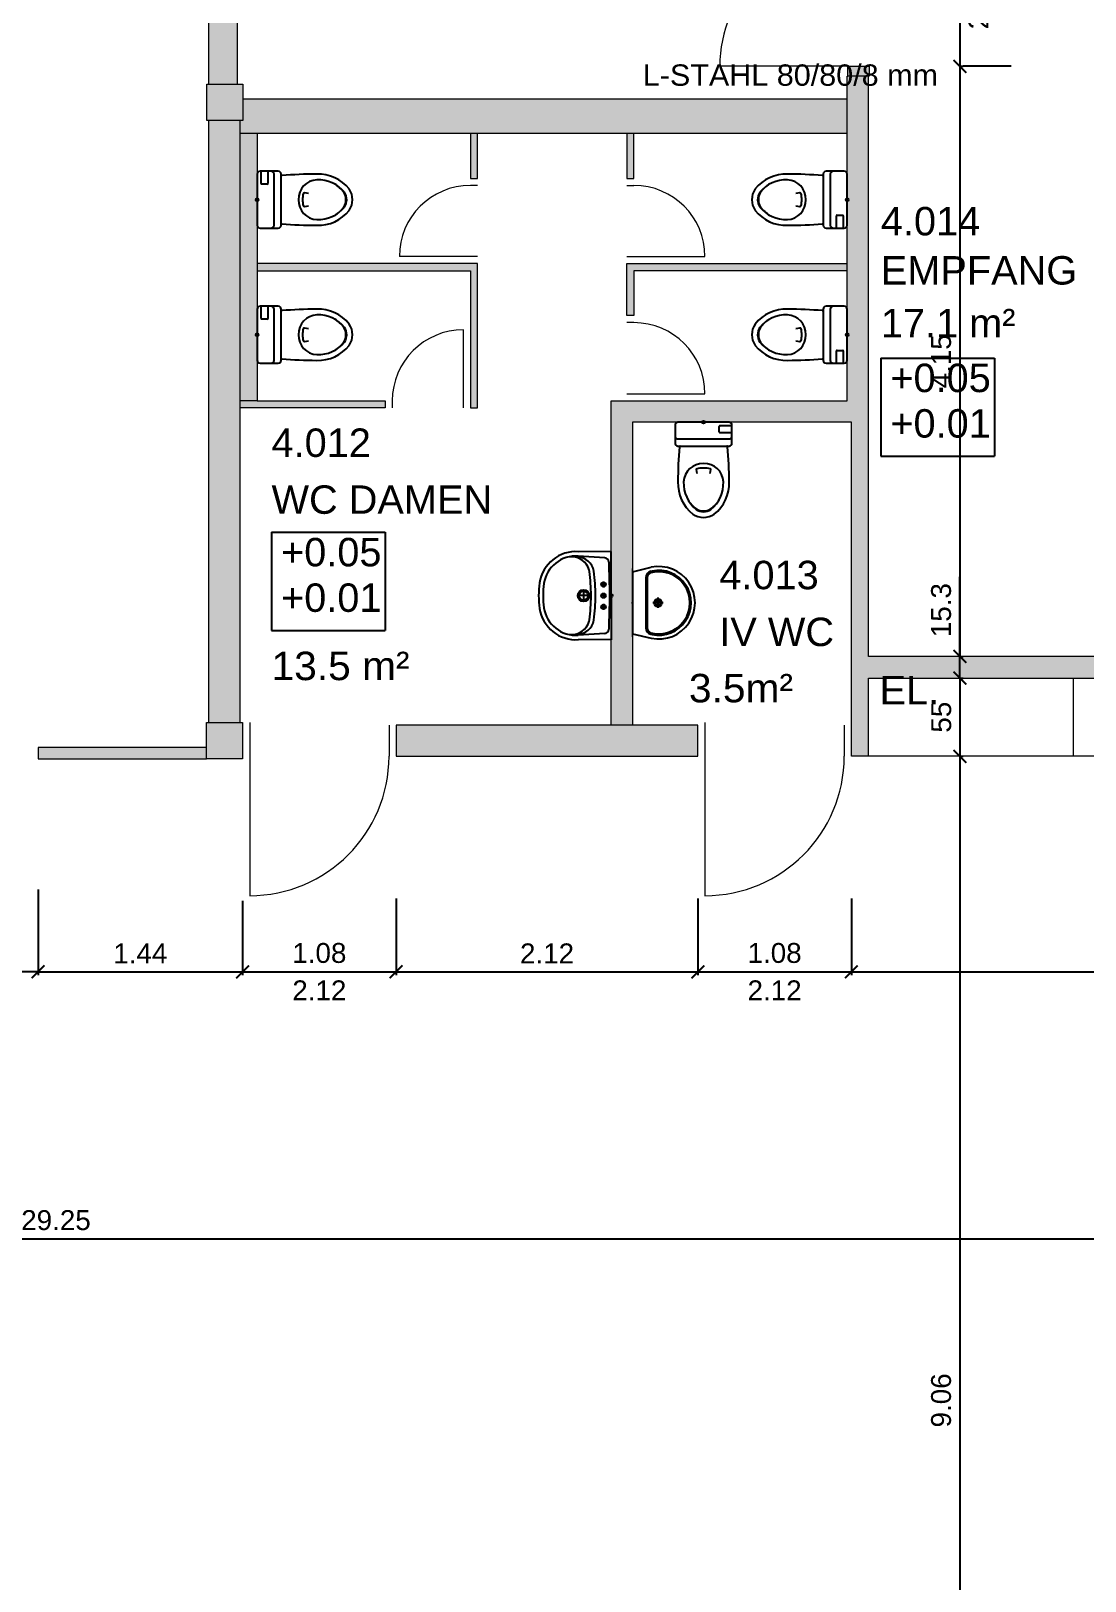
# Model space of a CAD drawing. Header units: metres. Extents: x 5.3 to 99.3, y 16.8 to 86.8.
# Drawn here: x 57.32 to 64.74, y 55.67 to 66.57 of the extents above; entities that cross this region are included whole.
import ezdxf

# ---------------------------------------------------------------- set-up
doc = ezdxf.new("R2010")
doc.units = ezdxf.units.M
for name, color, linetype in [('BEMASSUNG', 7, 'Continuous'), ('GRUNDRISS', 1, 'Continuous'), ('SCHRAFFUR', 7, 'Continuous'), ('TEXT', 7, 'Continuous')]:
    doc.layers.add(name, color=color, linetype=linetype)
doc.layers.get('0').off()
doc.styles.add('0.20', font='arial.ttf', dxfattribs={"height": 0.2})
doc.styles.add('ERSTELLTER_STIL_1', font='swissc.ttf', dxfattribs={"width": 1.25})
doc.styles.get("Standard").update_dxf_attribs({"font": 'arial.ttf'})
doc.dimstyles.new('cm', dxfattribs={"dimscale": 0.1, "dimtxt": 1.4, "dimasz": 0.9, "dimexe": 0.2275, "dimexo": 10, "dimgap": 0.6, "dimtad": 1, "dimlfac": 100, "dimzin": 12, "dimdsep": 46, "dimlunit": 6, "dimtxsty": 'Standard', "dimblk": 'ARCHTICK', "dimcen": 0.09, "dimadec": 0, "dimazin": 0, "dimtfac": 1, "dimtofl": 0, "dimtmove": 0, "dimatfit": 2, "dimfxl": 15, "dimfxlon": 1, "dimtolj": 1, "dimtzin": 0, "dimarcsym": 0})
doc.dimstyles.new('m', dxfattribs={"dimscale": 0.1, "dimtxt": 1.4, "dimasz": 0.9, "dimexe": 0.2275, "dimexo": 10, "dimgap": 0.6, "dimtad": 1, "dimzin": 4, "dimdsep": 46, "dimlunit": 6, "dimtxsty": 'Standard', "dimblk": 'ARCHTICK', "dimcen": 0.09, "dimadec": 0, "dimazin": 0, "dimtfac": 1, "dimtofl": 0, "dimtmove": 0, "dimatfit": 2, "dimfxl": 10, "dimfxlon": 1, "dimtolj": 1, "dimtzin": 0, "dimarcsym": 0})
doc.dimstyles.new('Türen', dxfattribs={"dimscale": 0.1, "dimtxt": 1.4, "dimasz": 0.9, "dimexe": 0.2275, "dimexo": 10, "dimgap": 0.6, "dimtad": 1, "dimlfac": 100, "dimzin": 12, "dimdsep": 46, "dimlunit": 6, "dimtxsty": 'Standard', "dimblk": 'ARCHTICK', "dimcen": 0.09, "dimadec": 0, "dimazin": 0, "dimtfac": 1, "dimtofl": 0, "dimtmove": 0, "dimatfit": 2, "dimfxl": 1, "dimtolj": 1, "dimtzin": 0, "dimarcsym": 0})
doc.dimstyles.new('Türen_m', dxfattribs={"dimscale": 0.1, "dimtxt": 1.4, "dimasz": 0.9, "dimexe": 0.2275, "dimexo": 10, "dimgap": 0.6, "dimtad": 1, "dimzin": 12, "dimdsep": 46, "dimlunit": 6, "dimtxsty": 'Standard', "dimblk": 'ARCHTICK', "dimcen": 0.09, "dimazin": 1, "dimtfac": 1, "dimtofl": 0, "dimtmove": 0, "dimatfit": 2, "dimfxl": 1, "dimtolj": 1, "dimtzin": 0, "dimarcsym": 0})

# ---------------------------------------------------------------- blocks, each defined once
blk = doc.blocks.new('_ArchTick')
at = {"color": 0, "linetype": 'ByBlock', "const_width": 0.15}
blk.add_lwpolyline([(-0.5, -0.5), (0.5, 0.5)], dxfattribs=at)
blk = doc.blocks.new('*D3')
at = {"layer": 'BEMASSUNG', "color": 0, "lineweight": -2, "transparency": 16777216}
for p, q in [((14.896, 74.303), (14.896, 75.326)), ((14.896, 75.303), (83.456, 75.303)), ((83.456, 74.303), (83.456, 75.326))]:
    blk.add_line(p, q, dxfattribs=at)
at = {"layer": 'Defpoints', "color": 0, "lineweight": 18, "transparency": 16777216}
for p in [(83.456, 75.303), (14.896, 61.71), (83.456, 61.71)]:
    blk.add_point(p, dxfattribs=at)
at = {"layer": 'BEMASSUNG', "color": 0, "lineweight": -2, "transparency": 16777216, "xscale": 0.09000000000000001, "yscale": 0.09000000000000001, "zscale": 0.09000000000000001, "rotation": 180}
blk.add_blockref('_ArchTick', (14.896, 75.303), dxfattribs=at)
at = {"layer": 'BEMASSUNG', "color": 0, "lineweight": -2, "transparency": 16777216, "xscale": 0.09000000000000001, "yscale": 0.09000000000000001, "zscale": 0.09000000000000001}
blk.add_blockref('_ArchTick', (83.456, 75.303), dxfattribs=at)
at = {"layer": 'BEMASSUNG', "color": 0, "lineweight": 18, "transparency": 16777216, "insert": (49.176, 75.434), "char_height": 0.14, "attachment_point": 5}
blk.add_mtext('\\A1;68.56', dxfattribs=at)
blk = doc.blocks.new('*D53')
at = {"layer": 'BEMASSUNG', "color": 0, "lineweight": -2, "transparency": 16777216}
for p, q in [((87.996, 70.563), (89.019, 70.563)), ((88.996, 70.563), (88.996, 31.873)), ((87.996, 31.873), (89.019, 31.873))]:
    blk.add_line(p, q, dxfattribs=at)
at = {"layer": 'Defpoints', "color": 0, "lineweight": 18, "transparency": 16777216}
for p in [(83.583, 70.563), (42.863, 31.873), (88.996, 31.873)]:
    blk.add_point(p, dxfattribs=at)
at = {"layer": 'BEMASSUNG', "color": 0, "lineweight": -2, "transparency": 16777216, "xscale": 0.09000000000000001, "yscale": 0.09000000000000001, "zscale": 0.09000000000000001}
for p, rotation in [((88.996, 70.563), 90), ((88.996, 31.873), 270)]:
    blk.add_blockref('_ArchTick', p, dxfattribs=dict(at, rotation=rotation))
at = {"layer": 'BEMASSUNG', "color": 0, "lineweight": 18, "transparency": 16777216, "insert": (88.865, 51.218), "char_height": 0.14, "attachment_point": 5, "rotation": 90}
blk.add_mtext('\\A1;38.69', dxfattribs=at)
blk = doc.blocks.new('*D72')
at = {"layer": 'BEMASSUNG', "color": 0, "lineweight": -2, "transparency": 16777216}
for p, q in [((14.896, 28.133), (14.896, 27.11)), ((83.456, 28.133), (83.456, 27.11)), ((14.896, 27.133), (83.456, 27.133))]:
    blk.add_line(p, q, dxfattribs=at)
at = {"layer": 'Defpoints', "color": 0, "lineweight": 18, "transparency": 16777216}
for p in [(83.456, 61.456), (14.896, 36.386), (83.456, 27.133)]:
    blk.add_point(p, dxfattribs=at)
at = {"layer": 'BEMASSUNG', "color": 0, "lineweight": -2, "transparency": 16777216, "xscale": 0.09000000000000001, "yscale": 0.09000000000000001, "zscale": 0.09000000000000001, "rotation": 180}
blk.add_blockref('_ArchTick', (14.896, 27.133), dxfattribs=at)
at = {"layer": 'BEMASSUNG', "color": 0, "lineweight": -2, "transparency": 16777216, "xscale": 0.09000000000000001, "yscale": 0.09000000000000001, "zscale": 0.09000000000000001}
blk.add_blockref('_ArchTick', (83.456, 27.133), dxfattribs=at)
at = {"layer": 'BEMASSUNG', "color": 0, "lineweight": 18, "transparency": 16777216, "insert": (49.176, 27.264), "char_height": 0.14, "attachment_point": 5}
blk.add_mtext('\\A1;68.56', dxfattribs=at)
blk = doc.blocks.new('*D110')
at = {"layer": 'BEMASSUNG', "color": 0, "lineweight": -2, "transparency": 16777216}
for p, q in [((58.686, 69.393), (58.686, 68.616)), ((51.81, 67.639), (51.81, 68.662)), ((51.81, 68.639), (58.686, 68.639))]:
    blk.add_line(p, q, dxfattribs=at)
at = {"layer": 'Defpoints', "color": 0, "lineweight": 18, "transparency": 16777216}
for p in [(58.686, 70.393), (58.686, 68.639), (51.81, 66.037)]:
    blk.add_point(p, dxfattribs=at)
at = {"layer": 'BEMASSUNG', "color": 0, "lineweight": -2, "transparency": 16777216, "xscale": 0.09000000000000001, "yscale": 0.09000000000000001, "zscale": 0.09000000000000001, "rotation": 180}
blk.add_blockref('_ArchTick', (51.81, 68.639), dxfattribs=at)
at = {"layer": 'BEMASSUNG', "color": 0, "lineweight": -2, "transparency": 16777216, "xscale": 0.09000000000000001, "yscale": 0.09000000000000001, "zscale": 0.09000000000000001}
blk.add_blockref('_ArchTick', (58.686, 68.639), dxfattribs=at)
at = {"layer": 'BEMASSUNG', "color": 0, "lineweight": 18, "transparency": 16777216, "insert": (55.248, 68.771), "char_height": 0.14, "attachment_point": 5}
blk.add_mtext('\\A1;6.88', dxfattribs=at)
blk = doc.blocks.new('*D126')
at = {"layer": 'BEMASSUNG', "color": 0, "lineweight": -2, "transparency": 16777216}
for p, q in [((57.374, 60.456), (57.374, 59.934)), ((58.813, 60.456), (58.813, 59.934)), ((57.374, 59.957), (58.813, 59.957))]:
    blk.add_line(p, q, dxfattribs=at)
at = {"layer": 'Defpoints', "color": 0, "lineweight": 18, "transparency": 16777216}
for p in [(57.374, 61.456), (58.813, 61.456), (58.813, 59.957)]:
    blk.add_point(p, dxfattribs=at)
at = {"layer": 'BEMASSUNG', "color": 0, "lineweight": -2, "transparency": 16777216, "xscale": 0.09000000000000001, "yscale": 0.09000000000000001, "zscale": 0.09000000000000001, "rotation": 180}
blk.add_blockref('_ArchTick', (57.374, 59.957), dxfattribs=at)
at = {"layer": 'BEMASSUNG', "color": 0, "lineweight": -2, "transparency": 16777216, "xscale": 0.09000000000000001, "yscale": 0.09000000000000001, "zscale": 0.09000000000000001}
blk.add_blockref('_ArchTick', (58.813, 59.957), dxfattribs=at)
at = {"layer": 'BEMASSUNG', "color": 0, "lineweight": 18, "transparency": 16777216, "insert": (58.093, 60.087), "char_height": 0.14, "attachment_point": 5}
blk.add_mtext('\\A1;1.44', dxfattribs=at)
blk = doc.blocks.new('*D127')
at = {"layer": 'BEMASSUNG', "color": 0, "lineweight": -2, "transparency": 16777216}
for p, q in [((58.813, 60.456), (58.813, 59.934)), ((59.893, 60.473), (59.893, 59.934)), ((58.813, 59.957), (59.893, 59.957))]:
    blk.add_line(p, q, dxfattribs=at)
at = {"layer": 'Defpoints', "color": 0, "lineweight": 18, "transparency": 16777216}
for p in [(58.813, 61.456), (59.893, 61.473), (59.893, 59.957)]:
    blk.add_point(p, dxfattribs=at)
at = {"layer": 'BEMASSUNG', "color": 0, "lineweight": -2, "transparency": 16777216, "xscale": 0.09000000000000001, "yscale": 0.09000000000000001, "zscale": 0.09000000000000001, "rotation": 180}
blk.add_blockref('_ArchTick', (58.813, 59.957), dxfattribs=at)
at = {"layer": 'BEMASSUNG', "color": 0, "lineweight": -2, "transparency": 16777216, "xscale": 0.09000000000000001, "yscale": 0.09000000000000001, "zscale": 0.09000000000000001}
blk.add_blockref('_ArchTick', (59.893, 59.957), dxfattribs=at)
at = {"layer": 'BEMASSUNG', "color": 0, "lineweight": 18, "transparency": 16777216, "char_height": 0.14, "attachment_point": 5}
for s, insert in [('\\A1;1.08', (59.353, 60.089)), ('\\A1;2.12', (59.353, 59.827))]:
    blk.add_mtext(s, dxfattribs=dict(at, insert=insert))
blk = doc.blocks.new('*D128')
at = {"layer": 'BEMASSUNG', "color": 0, "lineweight": -2, "transparency": 16777216}
for p, q in [((59.893, 60.473), (59.893, 59.934)), ((62.016, 60.473), (62.016, 59.934)), ((59.893, 59.957), (62.016, 59.957))]:
    blk.add_line(p, q, dxfattribs=at)
at = {"layer": 'Defpoints', "color": 0, "lineweight": 18, "transparency": 16777216}
for p in [(59.893, 61.473), (62.016, 61.473), (62.016, 59.957)]:
    blk.add_point(p, dxfattribs=at)
at = {"layer": 'BEMASSUNG', "color": 0, "lineweight": -2, "transparency": 16777216, "xscale": 0.09000000000000001, "yscale": 0.09000000000000001, "zscale": 0.09000000000000001, "rotation": 180}
blk.add_blockref('_ArchTick', (59.893, 59.957), dxfattribs=at)
at = {"layer": 'BEMASSUNG', "color": 0, "lineweight": -2, "transparency": 16777216, "xscale": 0.09000000000000001, "yscale": 0.09000000000000001, "zscale": 0.09000000000000001}
blk.add_blockref('_ArchTick', (62.016, 59.957), dxfattribs=at)
at = {"layer": 'BEMASSUNG', "color": 0, "lineweight": 18, "transparency": 16777216, "insert": (60.955, 60.087), "char_height": 0.14, "attachment_point": 5}
blk.add_mtext('\\A1;2.12', dxfattribs=at)
blk = doc.blocks.new('*D129')
at = {"layer": 'BEMASSUNG', "color": 0, "lineweight": -2, "transparency": 16777216}
for p, q in [((62.016, 60.473), (62.016, 59.934)), ((63.096, 60.473), (63.096, 59.934)), ((62.016, 59.957), (63.096, 59.957))]:
    blk.add_line(p, q, dxfattribs=at)
at = {"layer": 'Defpoints', "color": 0, "lineweight": 18, "transparency": 16777216}
for p in [(62.016, 61.473), (63.096, 61.473), (63.096, 59.957)]:
    blk.add_point(p, dxfattribs=at)
at = {"layer": 'BEMASSUNG', "color": 0, "lineweight": -2, "transparency": 16777216, "xscale": 0.09000000000000001, "yscale": 0.09000000000000001, "zscale": 0.09000000000000001, "rotation": 180}
blk.add_blockref('_ArchTick', (62.016, 59.957), dxfattribs=at)
at = {"layer": 'BEMASSUNG', "color": 0, "lineweight": -2, "transparency": 16777216, "xscale": 0.09000000000000001, "yscale": 0.09000000000000001, "zscale": 0.09000000000000001}
blk.add_blockref('_ArchTick', (63.096, 59.957), dxfattribs=at)
at = {"layer": 'BEMASSUNG', "color": 0, "lineweight": 18, "transparency": 16777216, "char_height": 0.14, "attachment_point": 5}
for s, insert in [('\\A1;1.08', (62.556, 60.089)), ('\\A1;2.12', (62.556, 59.827))]:
    blk.add_mtext(s, dxfattribs=dict(at, insert=insert))
blk = doc.blocks.new('*D130')
at = {"layer": 'BEMASSUNG', "color": 0, "lineweight": -2, "transparency": 16777216}
for p, q in [((70.076, 60.957), (70.076, 59.934)), ((63.096, 60.473), (63.096, 59.934)), ((63.096, 59.957), (70.076, 59.957))]:
    blk.add_line(p, q, dxfattribs=at)
at = {"layer": 'Defpoints', "color": 0, "lineweight": 18, "transparency": 16777216}
for p in [(70.076, 63.806), (63.096, 61.473), (70.076, 59.957)]:
    blk.add_point(p, dxfattribs=at)
at = {"layer": 'BEMASSUNG', "color": 0, "lineweight": -2, "transparency": 16777216, "xscale": 0.09000000000000001, "yscale": 0.09000000000000001, "zscale": 0.09000000000000001, "rotation": 180}
blk.add_blockref('_ArchTick', (63.096, 59.957), dxfattribs=at)
at = {"layer": 'BEMASSUNG', "color": 0, "lineweight": -2, "transparency": 16777216, "xscale": 0.09000000000000001, "yscale": 0.09000000000000001, "zscale": 0.09000000000000001}
blk.add_blockref('_ArchTick', (70.076, 59.957), dxfattribs=at)
at = {"layer": 'BEMASSUNG', "color": 0, "lineweight": 18, "transparency": 16777216, "insert": (66.586, 60.089), "char_height": 0.14, "attachment_point": 5}
blk.add_mtext('\\A1;6.98', dxfattribs=at)
blk = doc.blocks.new('*D135')
at = {"layer": 'BEMASSUNG', "color": 0, "lineweight": -2, "transparency": 16777216}
for p, q in [((56.374, 60.536), (56.374, 59.934)), ((57.374, 60.536), (57.374, 59.934)), ((57.374, 59.957), (56.374, 59.957))]:
    blk.add_line(p, q, dxfattribs=at)
at = {"layer": 'Defpoints', "color": 0, "lineweight": 18, "transparency": 16777216}
for p in [(56.374, 61.536), (57.374, 61.536), (56.374, 59.957)]:
    blk.add_point(p, dxfattribs=at)
at = {"layer": 'BEMASSUNG', "color": 0, "lineweight": -2, "transparency": 16777216, "xscale": 0.09000000000000001, "yscale": 0.09000000000000001, "zscale": 0.09000000000000001, "rotation": 180}
blk.add_blockref('_ArchTick', (56.374, 59.957), dxfattribs=at)
at = {"layer": 'BEMASSUNG', "color": 0, "lineweight": -2, "transparency": 16777216, "xscale": 0.09000000000000001, "yscale": 0.09000000000000001, "zscale": 0.09000000000000001}
blk.add_blockref('_ArchTick', (57.374, 59.957), dxfattribs=at)
at = {"layer": 'BEMASSUNG', "color": 0, "lineweight": 18, "transparency": 16777216, "char_height": 0.14, "attachment_point": 5}
for s, insert in [('\\A1;1', (56.874, 60.087)), ('\\A1;2.12', (56.874, 59.827))]:
    blk.add_mtext(s, dxfattribs=dict(at, insert=insert))
blk = doc.blocks.new('*D148')
at = {"layer": 'BEMASSUNG', "color": 0, "lineweight": -2, "transparency": 16777216}
for p, q in [((42.874, 57.773), (42.874, 58.101)), ((42.874, 58.079), (72.126, 58.079)), ((72.126, 57.079), (72.126, 58.101))]:
    blk.add_line(p, q, dxfattribs=at)
at = {"layer": 'Defpoints', "color": 0, "lineweight": 18, "transparency": 16777216}
for p in [(72.126, 58.079), (42.874, 56.773), (72.126, 55.643)]:
    blk.add_point(p, dxfattribs=at)
at = {"layer": 'BEMASSUNG', "color": 0, "lineweight": -2, "transparency": 16777216, "xscale": 0.09000000000000001, "yscale": 0.09000000000000001, "zscale": 0.09000000000000001, "rotation": 180}
blk.add_blockref('_ArchTick', (42.874, 58.079), dxfattribs=at)
at = {"layer": 'BEMASSUNG', "color": 0, "lineweight": -2, "transparency": 16777216, "xscale": 0.09000000000000001, "yscale": 0.09000000000000001, "zscale": 0.09000000000000001}
blk.add_blockref('_ArchTick', (72.126, 58.079), dxfattribs=at)
at = {"layer": 'BEMASSUNG', "color": 0, "lineweight": 18, "transparency": 16777216, "insert": (57.5, 58.21), "char_height": 0.14, "attachment_point": 5}
blk.add_mtext('\\A1;29.25', dxfattribs=at)
blk = doc.blocks.new('*D236')
at = {"layer": 'BEMASSUNG', "color": 0, "lineweight": -2, "transparency": 16777216}
for p, q in [((63.86, 67.226), (63.86, 66.326)), ((64.216, 67.226), (63.883, 67.226)), ((64.221, 66.326), (63.883, 66.326))]:
    blk.add_line(p, q, dxfattribs=at)
at = {"layer": 'Defpoints', "color": 0, "lineweight": 18, "transparency": 16777216}
for p in [(63.216, 67.226), (63.221, 66.326), (63.86, 66.326)]:
    blk.add_point(p, dxfattribs=at)
at = {"layer": 'BEMASSUNG', "color": 0, "lineweight": -2, "transparency": 16777216, "xscale": 0.09000000000000001, "yscale": 0.09000000000000001, "zscale": 0.09000000000000001}
for p, rotation in [((63.86, 67.226), 90), ((63.86, 66.326), 270)]:
    blk.add_blockref('_ArchTick', p, dxfattribs=dict(at, rotation=rotation))
at = {"layer": 'BEMASSUNG', "color": 0, "lineweight": 18, "transparency": 16777216, "char_height": 0.14, "attachment_point": 5, "rotation": 90}
for s, insert in [('\\A1;2.12', (63.99, 66.776)), ('\\A1;90', (63.728, 66.776))]:
    blk.add_mtext(s, dxfattribs=dict(at, insert=insert))
blk = doc.blocks.new('*D237')
at = {"layer": 'BEMASSUNG', "color": 0, "lineweight": -2, "transparency": 16777216}
for p, q in [((63.86, 66.326), (63.883, 66.326)), ((63.86, 66.326), (63.86, 62.176)), ((63.86, 62.176), (63.883, 62.176))]:
    blk.add_line(p, q, dxfattribs=at)
at = {"layer": 'Defpoints', "color": 0, "lineweight": 18, "transparency": 16777216}
for p in [(63.221, 66.326), (63.216, 62.176), (63.86, 62.176)]:
    blk.add_point(p, dxfattribs=at)
at = {"layer": 'BEMASSUNG', "color": 0, "lineweight": -2, "transparency": 16777216, "xscale": 0.09000000000000001, "yscale": 0.09000000000000001, "zscale": 0.09000000000000001}
for p, rotation in [((63.86, 66.326), 90), ((63.86, 62.176), 270)]:
    blk.add_blockref('_ArchTick', p, dxfattribs=dict(at, rotation=rotation))
at = {"layer": 'BEMASSUNG', "color": 0, "lineweight": 18, "transparency": 16777216, "insert": (63.728, 64.251), "char_height": 0.14, "attachment_point": 5, "rotation": 90}
blk.add_mtext('\\A1;4.15', dxfattribs=at)
blk = doc.blocks.new('*D238')
at = {"layer": 'BEMASSUNG', "color": 0, "lineweight": -2, "transparency": 16777216}
for p, q in [((63.86, 62.176), (63.86, 62.736)), ((63.86, 62.176), (63.883, 62.176)), ((63.86, 62.023), (63.86, 62.176)), ((63.86, 62.023), (63.883, 62.023))]:
    blk.add_line(p, q, dxfattribs=at)
at = {"layer": 'Defpoints', "color": 0, "lineweight": 18, "transparency": 16777216}
for p in [(63.348, 62.176), (63.348, 62.023), (63.86, 62.023)]:
    blk.add_point(p, dxfattribs=at)
at = {"layer": 'BEMASSUNG', "color": 0, "lineweight": -2, "transparency": 16777216, "xscale": 0.09000000000000001, "yscale": 0.09000000000000001, "zscale": 0.09000000000000001}
for p, rotation in [((63.86, 62.176), 90), ((63.86, 62.023), 270)]:
    blk.add_blockref('_ArchTick', p, dxfattribs=dict(at, rotation=rotation))
at = {"layer": 'BEMASSUNG', "color": 0, "lineweight": 18, "transparency": 16777216, "insert": (63.728, 62.501), "char_height": 0.14, "attachment_point": 5, "rotation": 90}
blk.add_mtext('\\A1;15.3', dxfattribs=at)
blk = doc.blocks.new('*D239')
at = {"layer": 'BEMASSUNG', "color": 0, "lineweight": -2, "transparency": 16777216}
for p, q in [((63.86, 62.023), (63.883, 62.023)), ((63.86, 62.023), (63.86, 61.473)), ((63.86, 61.473), (63.883, 61.473))]:
    blk.add_line(p, q, dxfattribs=at)
at = {"layer": 'Defpoints', "color": 0, "lineweight": 18, "transparency": 16777216}
for p in [(63.216, 62.023), (63.216, 61.473), (63.86, 61.473)]:
    blk.add_point(p, dxfattribs=at)
at = {"layer": 'BEMASSUNG', "color": 0, "lineweight": -2, "transparency": 16777216, "xscale": 0.09000000000000001, "yscale": 0.09000000000000001, "zscale": 0.09000000000000001}
for p, rotation in [((63.86, 62.023), 90), ((63.86, 61.473), 270)]:
    blk.add_blockref('_ArchTick', p, dxfattribs=dict(at, rotation=rotation))
at = {"layer": 'BEMASSUNG', "color": 0, "lineweight": 18, "transparency": 16777216, "insert": (63.729, 61.748), "char_height": 0.14, "attachment_point": 5, "rotation": 90}
blk.add_mtext('\\A1;55', dxfattribs=at)
blk = doc.blocks.new('*D240')
at = {"layer": 'BEMASSUNG', "color": 0, "lineweight": -2, "transparency": 16777216}
for p, q in [((63.86, 61.473), (63.883, 61.473)), ((63.86, 61.473), (63.86, 52.413)), ((62.86, 52.413), (63.883, 52.413))]:
    blk.add_line(p, q, dxfattribs=at)
at = {"layer": 'Defpoints', "color": 0, "lineweight": 18, "transparency": 16777216}
for p in [(63.216, 61.473), (59.893, 52.413), (63.86, 52.413)]:
    blk.add_point(p, dxfattribs=at)
at = {"layer": 'BEMASSUNG', "color": 0, "lineweight": -2, "transparency": 16777216, "xscale": 0.09000000000000001, "yscale": 0.09000000000000001, "zscale": 0.09000000000000001}
for p, rotation in [((63.86, 61.473), 90), ((63.86, 52.413), 270)]:
    blk.add_blockref('_ArchTick', p, dxfattribs=dict(at, rotation=rotation))
at = {"layer": 'BEMASSUNG', "color": 0, "lineweight": 18, "transparency": 16777216, "insert": (63.728, 56.943), "char_height": 0.14, "attachment_point": 5, "rotation": 90}
blk.add_mtext('\\A1;9.06', dxfattribs=at)

msp = doc.modelspace()

# ---------------------------------------------------------------- hatches: boundary and pattern name
at = {"layer": 'SCHRAFFUR', "lineweight": 18, "transparency": 33554687}
h = msp.add_hatch(color=256, dxfattribs=at)
h.dxf.hatch_style = 1
h.paths.add_polyline_path([(58.77607, 70.46687), (58.73607, 70.46687), (58.73607, 70.39287), (58.63607, 70.39287), (58.63607, 70.46687), (58.57607, 70.46687), (58.57607, 66.19987), (58.77607, 66.19987)])
h = msp.add_hatch(color=256, dxfattribs=at)
h.dxf.hatch_style = 1
h.paths.add_polyline_path([(63.22072, 66.32587), (63.07072, 66.32587), (63.07072, 66.25587), (63.22072, 66.25587)])
h = msp.add_hatch(color=256, dxfattribs=at)
h.dxf.hatch_style = 1
h.paths.add_polyline_path([(58.8143, 66.09787), (58.8143, 66.19987), (58.5603, 66.19987), (58.5603, 65.94587), (58.8143, 65.94587)])
h = msp.add_hatch(color=256, dxfattribs=at)
h.dxf.hatch_style = 1
h.paths.add_polyline_path([(63.21607, 66.25587), (63.06607, 66.25587), (63.06607, 65.85287), (63.06607, 65.39787, -0.41421356), (63.07607, 65.38787, -0.41421356), (63.06607, 65.37787), (63.06607, 64.44787, -0.41421356), (63.07607, 64.43787, -0.41421356), (63.06607, 64.42787), (63.06607, 63.97287), (61.40607, 63.97287), (61.40607, 62.61322, -0.41421356), (61.4164, 62.60289, -0.41421356), (61.40607, 62.59256), (61.40607, 61.69287), (61.55607, 61.69287), (61.55607, 63.82287), (62.04607, 63.82287, -1), (62.06607, 63.82287), (63.09607, 63.82287), (63.09607, 61.47287), (63.21607, 61.47287), (63.21607, 62.02287), (67.79307, 62.02287), (67.79307, 62.17587), (63.21607, 62.17587)])
h.paths.add_polyline_path([(67.76607, 61.58287, -1), (67.56607, 61.58287, -1)], flags=16)
h = msp.add_hatch(color=256, dxfattribs=at)
h.dxf.hatch_style = 1
h.paths.add_polyline_path([(63.06607, 66.09787), (58.8143, 66.09787), (58.8143, 65.94587), (58.79607, 65.94587), (58.79607, 65.85287), (58.91607, 65.85287), (63.06607, 65.85287)])
h = msp.add_hatch(color=256, dxfattribs=at)
h.dxf.hatch_style = 1
h.paths.add_polyline_path([(58.79607, 65.94587), (58.57607, 65.94587), (58.57607, 61.70987), (58.79607, 61.70987)])
h = msp.add_hatch(color=256, dxfattribs=at)
h.dxf.hatch_style = 1
h.paths.add_polyline_path([(58.91607, 65.37787, -0.41421356), (58.90607, 65.38787, -0.41421356), (58.91607, 65.39787), (58.91607, 65.85287), (58.79607, 65.85287), (58.79607, 63.97287), (58.91607, 63.97287), (58.91607, 64.42787, -0.41421356), (58.90607, 64.43787, -0.41421356), (58.91607, 64.44787)])
h = msp.add_hatch(color=256, dxfattribs=at)
h.dxf.hatch_style = 1
h.paths.add_polyline_path([(60.46607, 65.85287), (60.41607, 65.85287), (60.41607, 65.53787), (60.46607, 65.53787)])
h = msp.add_hatch(color=256, dxfattribs=at)
h.dxf.hatch_style = 1
h.paths.add_polyline_path([(61.56607, 65.85287), (61.51607, 65.85287), (61.51607, 65.53787), (61.56607, 65.53787)], flags=17)
h = msp.add_hatch(color=256, dxfattribs=at)
h.dxf.hatch_style = 1
h.paths.add_polyline_path([(60.46607, 64.93787), (58.91607, 64.93787), (58.91607, 64.88787), (60.41607, 64.88787), (60.41607, 63.92287), (60.46607, 63.92287)])
h = msp.add_hatch(color=256, dxfattribs=at)
h.dxf.hatch_style = 1
h.paths.add_polyline_path([(63.06607, 64.93787), (61.51607, 64.93787), (61.51607, 64.57287), (61.56607, 64.57287), (61.56607, 64.88787), (63.06607, 64.88787)], flags=17)
h = msp.add_hatch(color=256, dxfattribs=at)
h.dxf.hatch_style = 1
h.paths.add_polyline_path([(59.81607, 63.97287), (58.91607, 63.97287), (58.79607, 63.97287), (58.79607, 63.92287), (59.81607, 63.92287)])
h = msp.add_hatch(color=256, dxfattribs=at)
h.dxf.hatch_style = 1
h.paths.add_polyline_path([(58.81307, 61.70987), (58.55907, 61.70987), (58.55907, 61.45587), (58.81307, 61.45587)])
h = msp.add_hatch(color=256, dxfattribs=at)
h.dxf.hatch_style = 1
h.paths.add_polyline_path([(62.01607, 61.69287), (59.89307, 61.69287), (59.89307, 61.47287), (62.01607, 61.47287)])
h = msp.add_hatch(color=256, dxfattribs=at)
h.dxf.hatch_style = 1
h.paths.add_polyline_path([(58.55907, 61.53587), (57.37391, 61.53587), (57.37391, 61.45587), (58.55907, 61.45587)])

# ---------------------------------------------------------------- linework, layer by layer
at = {"layer": 'GRUNDRISS', "lineweight": 18, "transparency": 33554687}
for p, q in [((58.57607, 66.19987), (58.57607, 70.46687)), ((58.77607, 66.19987), (58.77607, 70.46687)), ((63.07072, 66.32587), (62.17072, 66.32587)), ((63.07072, 66.32587), (63.22072, 66.32587)), ((63.07072, 66.25587), (63.07072, 66.32587)), ((63.22072, 66.32587), (63.22072, 66.25587)), ((58.5603, 65.94587), (58.5603, 66.19987)), ((58.5603, 66.19987), (58.8143, 66.19987)), ((58.8143, 66.19987), (58.8143, 65.94587)), ((63.06607, 65.85287), (63.06607, 66.25587)), ((63.06607, 66.25587), (63.07072, 66.25587)), ((63.22072, 66.25587), (63.07072, 66.25587)), ((63.21607, 62.17587), (63.21607, 66.25587)), ((58.8143, 66.09787), (63.06607, 66.09787)), ((58.8143, 65.94587), (58.5603, 65.94587)), ((58.57607, 61.70987), (58.57607, 65.94587)), ((58.79607, 61.70987), (58.79607, 65.94587)), ((58.91607, 65.85287), (58.79607, 65.85287)), ((63.06607, 65.85287), (58.91607, 65.85287)), ((58.91607, 65.85287), (58.91607, 63.97287)), ((60.41607, 65.85287), (60.41607, 65.53787)), ((60.46607, 65.53787), (60.46607, 65.85287)), ((61.51607, 65.85287), (61.51607, 65.53787)), ((61.56607, 65.53787), (61.56607, 65.85287)), ((63.06607, 63.97287), (63.06607, 65.85287)), ((60.41607, 65.53787), (60.46607, 65.53787)), ((61.51607, 65.53787), (61.56607, 65.53787)), ((63.06607, 65.18787), (63.06607, 65.58787)), ((60.46607, 65.48787), (60.41607, 65.48787)), ((61.51607, 65.48787), (61.56607, 65.48787)), ((60.46607, 64.98787), (59.91607, 64.98787)), ((61.51607, 64.98787), (62.06607, 64.98787)), ((60.46607, 64.93787), (58.91607, 64.93787)), ((58.91607, 64.88787), (60.41607, 64.88787)), ((60.41607, 64.88787), (60.41607, 63.92287)), ((60.46607, 63.92287), (60.46607, 64.93787)), ((61.51607, 64.57287), (61.51607, 64.93787)), ((61.51607, 64.93787), (63.06607, 64.93787)), ((63.06607, 64.88787), (61.56607, 64.88787)), ((61.56607, 64.88787), (61.56607, 64.57287)), ((58.91607, 64.63787), (58.91607, 64.23787)), ((61.56607, 64.57287), (61.51607, 64.57287)), ((63.06607, 64.23787), (63.06607, 64.63787)), ((60.36607, 63.92287), (60.36607, 64.47287)), ((61.56607, 64.52287), (61.51607, 64.52287)), ((61.51607, 64.02287), (62.06607, 64.02287)), ((58.91607, 63.97287), (58.79607, 63.97287)), ((59.81607, 63.92287), (58.79607, 63.92287)), ((58.91607, 63.97287), (59.81607, 63.97287)), ((59.81607, 63.97287), (59.81607, 63.92287)), ((59.86607, 63.97287), (59.86607, 63.92287)), ((60.41607, 63.92287), (60.46607, 63.92287)), ((61.40607, 61.69287), (61.40607, 63.97287)), ((61.40607, 63.97287), (63.06607, 63.97287)), ((63.09607, 63.82287), (61.55607, 63.82287)), ((61.55607, 63.82287), (61.55607, 61.69287)), ((61.85607, 63.82287), (62.25607, 63.82287)), ((63.09607, 61.47287), (63.09607, 63.82287)), ((61.40607, 62.9129), (61.40607, 62.29287)), ((61.55607, 62.31284), (61.55607, 62.79287)), ((61.55607, 62.31284), (61.55607, 62.79287)), ((67.79307, 62.17587), (63.21607, 62.17587)), ((63.21607, 61.47287), (63.21607, 62.02287)), ((63.21607, 62.02287), (67.79307, 62.02287)), ((64.65907, 61.47287), (64.65907, 62.02287)), ((58.55907, 61.70987), (58.81307, 61.70987)), ((58.55907, 61.45587), (58.55907, 61.70987)), ((58.81307, 61.70987), (58.81307, 61.45587)), ((58.86307, 61.70987), (58.86307, 60.49287)), ((62.06607, 61.70987), (62.06607, 60.49287)), ((59.84307, 61.69287), (59.84307, 61.47287)), ((62.01607, 61.69287), (59.89307, 61.69287)), ((59.89307, 61.69287), (59.89307, 61.47287)), ((62.01607, 61.47287), (62.01607, 61.69287)), ((63.04607, 61.69287), (63.04607, 61.47287)), ((58.55907, 61.53587), (57.37391, 61.53587)), ((57.37391, 61.53587), (57.37391, 61.45587)), ((57.37391, 61.45587), (58.55907, 61.45587)), ((58.81307, 61.45587), (58.55907, 61.45587)), ((59.89307, 61.47287), (62.01607, 61.47287)), ((66.44907, 61.47287), (63.09607, 61.47287))]:
    msp.add_line(p, q, dxfattribs=at)
at = {"layer": 'GRUNDRISS'}
for p, q in [((58.91607, 65.56787), (58.91607, 65.20787)), ((59.06407, 65.58787), (58.93607, 65.58787)), ((58.94107, 65.58787), (58.94107, 65.50287)), ((58.99107, 65.58787), (58.99107, 65.50287)), ((59.03407, 65.20787), (59.03407, 65.56787)), ((59.08407, 65.20787), (59.08407, 65.56787)), ((59.08407, 65.22335), (59.08407, 65.5524)), ((62.89807, 65.56787), (62.89807, 65.20787)), ((62.89807, 65.5524), (62.89807, 65.22335)), ((63.04607, 65.58787), (62.91807, 65.58787)), ((62.94807, 65.56787), (62.94807, 65.20787)), ((63.06607, 65.20787), (63.06607, 65.56787)), ((58.98607, 65.49787), (58.94607, 65.49787)), ((62.99107, 65.18787), (62.99107, 65.27287)), ((62.99607, 65.27787), (63.03607, 65.27787)), ((63.04107, 65.18787), (63.04107, 65.27287)), ((58.93607, 65.18787), (59.06407, 65.18787)), ((62.91807, 65.18787), (63.04607, 65.18787)), ((58.91607, 64.61787), (58.91607, 64.25787)), ((59.06407, 64.63787), (58.93607, 64.63787)), ((58.94107, 64.63787), (58.94107, 64.55287)), ((58.98607, 64.54787), (58.94607, 64.54787)), ((58.99107, 64.63787), (58.99107, 64.55287)), ((59.03407, 64.25787), (59.03407, 64.61787)), ((59.08407, 64.25787), (59.08407, 64.61787)), ((59.08407, 64.27335), (59.08407, 64.6024)), ((62.89807, 64.61787), (62.89807, 64.25787)), ((62.89807, 64.6024), (62.89807, 64.27335)), ((63.04607, 64.63787), (62.91807, 64.63787)), ((62.94807, 64.61787), (62.94807, 64.25787)), ((63.06607, 64.25787), (63.06607, 64.61787)), ((62.99107, 64.23787), (62.99107, 64.32287)), ((62.99607, 64.32787), (63.03607, 64.32787)), ((63.04107, 64.23787), (63.04107, 64.32287)), ((58.93607, 64.23787), (59.06407, 64.23787)), ((62.91807, 64.23787), (63.04607, 64.23787)), ((61.85607, 63.80287), (61.85607, 63.67487)), ((62.23607, 63.82287), (61.87607, 63.82287)), ((62.16607, 63.75287), (62.16607, 63.79287)), ((62.25607, 63.79787), (62.17107, 63.79787)), ((62.25607, 63.67487), (62.25607, 63.80287)), ((61.87607, 63.70487), (62.23607, 63.70487)), ((62.25607, 63.74787), (62.17107, 63.74787)), ((61.87607, 63.65487), (62.23607, 63.65487)), ((61.89155, 63.65487), (62.22059, 63.65487)), ((61.40607, 62.91289), (61.17648, 62.91217)), ((61.40607, 62.60289), (61.40607, 62.91289)), ((61.36082, 62.86938), (61.17429, 62.88125)), ((61.55607, 62.77143), (61.6888, 62.80244)), ((61.35201, 62.70261), (61.35201, 62.66127)), ((61.55607, 62.77143), (61.55607, 62.33429)), ((61.65, 62.72942), (61.65, 62.3763)), ((61.65911, 62.72922), (61.65911, 62.3765)), ((61.6862, 62.77398), (61.6944, 62.7757)), ((61.25515, 62.60289), (61.16904, 62.60289)), ((61.2121, 62.64595), (61.2121, 62.55983)), ((61.33134, 62.68194), (61.37268, 62.68194)), ((61.35201, 62.62011), (61.35201, 62.58567)), ((61.40607, 62.60289), (61.40607, 62.29289)), ((61.73611, 62.51643), (61.73611, 62.58929)), ((61.33134, 62.52384), (61.37268, 62.52384)), ((61.35201, 62.54451), (61.35201, 62.50317)), ((61.77254, 62.55286), (61.69968, 62.55286)), ((61.36082, 62.3364), (61.17429, 62.32453)), ((61.40607, 62.29289), (61.17648, 62.29361)), ((61.55607, 62.33429), (61.6888, 62.30327)), ((61.6862, 62.33173), (61.6944, 62.33001))]:
    msp.add_line(p, q, dxfattribs=at)
at = {"layer": 'GRUNDRISS', "extrusion": (0, 0, -1)}
msp.add_line((61.36923, 62.60289), (61.33479, 62.60289), dxfattribs=at)
at = {"layer": 'GRUNDRISS'}
for points in [[(59.27634, 65.34287), (59.24842, 65.33854, -0.378111), (59.24285, 65.34211, -0.140292), (59.24285, 65.43364, -0.378111), (59.24842, 65.43721), (59.27634, 65.43287)], [(62.7058, 65.43287), (62.73372, 65.43721, -0.378111), (62.73929, 65.43364, -0.140292), (62.73929, 65.34211, -0.378111), (62.73372, 65.33854), (62.7058, 65.34287)], [(59.27634, 64.39287), (59.24842, 64.38854, -0.378111), (59.24285, 64.39211, -0.140292), (59.24285, 64.48364, -0.378111), (59.24842, 64.48721), (59.27634, 64.48287)], [(62.7058, 64.48287), (62.73372, 64.48721, -0.378111), (62.73929, 64.48364, -0.140292), (62.73929, 64.39211, -0.378111), (62.73372, 64.38854), (62.7058, 64.39287)], [(62.01107, 63.4626), (62.00674, 63.49052, -0.378111), (62.0103, 63.4961, -0.140292), (62.10184, 63.4961, -0.378111), (62.1054, 63.49052), (62.10107, 63.4626)]]:
    msp.add_lwpolyline(points, format="xyb", dxfattribs=at)
at = {"layer": 'GRUNDRISS', "const_width": 0.00911}
msp.add_lwpolyline([(61.55607, 62.5483, 1), (61.55607, 62.55741, 1)], format="xyb", close=True, dxfattribs=at)
at = {"layer": 'GRUNDRISS'}
for centre, radius in [((58.91607, 65.38787), 0.01), ((63.06607, 65.38787), 0.01), ((58.91607, 64.43787), 0.01), ((63.06607, 64.43787), 0.01), ((62.05607, 63.82287), 0.01), ((61.35201, 62.68194), 0.0155), ((61.2121, 62.60289), 0.04133), ((61.2121, 62.60289), 0.031), ((61.35201, 62.60289), 0.0155), ((61.40607, 62.60289), 0.01033), ((61.73611, 62.55286), 0.02732), ((61.35201, 62.52384), 0.0155), ((61.73611, 62.55286), 0.01821)]:
    msp.add_circle(centre, radius, dxfattribs=at)
at = {"layer": 'GRUNDRISS', "lineweight": 18, "transparency": 33554687}
for centre, radius, start, end in [((63.07072, 66.32587), 0.9, 90, 180), ((60.41607, 64.98787), 0.5, 90, 180), ((61.56607, 64.98787), 0.5, 360, 90), ((60.36607, 63.97287), 0.5, 90, 180), ((61.56607, 64.02287), 0.5, 0, 90), ((58.86307, 61.47287), 0.98, 270, 0), ((62.06607, 61.47287), 0.98, 270, 0)]:
    msp.add_arc(centre, radius, start, end, dxfattribs=at)
at = {"layer": 'GRUNDRISS'}
for centre, radius, start, end in [((58.93607, 65.56787), 0.02, 90, 180), ((59.01407, 65.56787), 0.02, 0, 90), ((59.06407, 65.56787), 0.02, 0, 90), ((59.08907, 65.5524), 0.005, 94.608178, 180), ((59.33841, 62.59207), 2.97581, 90.077855, 94.814154), ((59.34151, 65.39268), 0.13517, 92.382422, 182.038394), ((59.34405, 65.28621), 0.28183, 38.926646, 91.969912), ((59.34426, 65.2862), 0.24168, 39.420738, 91.985444), ((62.63809, 65.28621), 0.28183, 88.030088, 141.073354), ((62.63788, 65.2862), 0.24168, 88.014556, 140.579262), ((62.64063, 65.39268), 0.13517, 357.961606, 87.617578), ((62.64373, 62.59207), 2.97581, 85.185846, 89.922145), ((62.89307, 65.5524), 0.005, 0, 85.391822), ((62.91807, 65.56787), 0.02, 90, 180), ((62.96807, 65.56787), 0.02, 90, 180), ((63.04607, 65.56787), 0.02, 0, 90), ((58.94607, 65.50287), 0.005, 180, 270), ((58.98607, 65.50287), 0.005, 270, 0), ((59.34933, 65.31072), 0.21788, 36.285658, 59.186185), ((59.44377, 65.38787), 0.0963, 327.467, 32.533), ((59.44977, 65.38787), 0.0963, 327.466988, 32.533012), ((59.44977, 65.38787), 0.1363, 326.40649, 33.59351), ((62.53237, 65.38787), 0.1363, 146.40649, 213.59351), ((62.53237, 65.38787), 0.0963, 147.466988, 212.533012), ((62.53837, 65.38787), 0.0963, 147.467, 212.533), ((62.63251, 65.31139), 0.21724, 121.513502, 143.809051), ((59.34151, 65.38307), 0.13517, 177.961606, 267.617578), ((59.34405, 65.48954), 0.28183, 268.030088, 321.073354), ((59.34426, 65.48955), 0.24168, 268.014556, 320.579262), ((59.34963, 65.46436), 0.21724, 301.513502, 323.809051), ((62.63809, 65.48954), 0.28183, 218.926646, 271.969912), ((62.63788, 65.48955), 0.24168, 219.420738, 271.985444), ((62.63281, 65.46503), 0.21788, 216.285658, 239.186185), ((62.64063, 65.38307), 0.13517, 272.382422, 2.038394), ((58.93607, 65.20787), 0.02, 180, 270), ((59.01407, 65.20787), 0.02, 270, 0), ((59.06407, 65.20787), 0.02, 270, 0), ((59.08907, 65.22335), 0.005, 180, 265.391822), ((59.33841, 68.18368), 2.97581, 265.185846, 269.922145), ((62.64373, 68.18368), 2.97581, 270.077855, 274.814154), ((62.89307, 65.22335), 0.005, 274.608178, 0), ((62.91807, 65.20787), 0.02, 180, 270), ((62.96807, 65.20787), 0.02, 180, 270), ((62.99607, 65.27287), 0.005, 90, 180), ((63.03607, 65.27287), 0.005, 0, 90), ((63.04607, 65.20787), 0.02, 270, 0), ((58.93607, 64.61787), 0.02, 90, 180), ((58.94607, 64.55287), 0.005, 180, 270), ((58.98607, 64.55287), 0.005, 270, 0), ((59.01407, 64.61787), 0.02, 0, 90), ((59.06407, 64.61787), 0.02, 0, 90), ((59.08907, 64.6024), 0.005, 94.608178, 180), ((59.33841, 61.64207), 2.97581, 90.077855, 94.814154), ((59.34151, 64.44268), 0.13517, 92.382422, 182.038394), ((59.34405, 64.33621), 0.28183, 38.926646, 91.969912), ((59.34426, 64.3362), 0.24168, 39.420738, 91.985444), ((59.34933, 64.36072), 0.21788, 36.285658, 59.186185), ((62.63809, 64.33621), 0.28183, 88.030088, 141.073354), ((62.63788, 64.3362), 0.24168, 88.014556, 140.579262), ((62.63251, 64.36139), 0.21724, 121.513502, 143.809051), ((62.64063, 64.44268), 0.13517, 357.961606, 87.617578), ((62.64373, 61.64207), 2.97581, 85.185846, 89.922145), ((62.89307, 64.6024), 0.005, 0, 85.391822), ((62.91807, 64.61787), 0.02, 90, 180), ((62.96807, 64.61787), 0.02, 90, 180), ((63.04607, 64.61787), 0.02, 0, 90), ((59.34151, 64.43307), 0.13517, 177.961606, 267.617578), ((59.44377, 64.43787), 0.0963, 327.467, 32.533), ((59.44977, 64.43787), 0.0963, 327.466988, 32.533012), ((59.44977, 64.43787), 0.1363, 326.40649, 33.59351), ((62.53237, 64.43787), 0.1363, 146.40649, 213.59351), ((62.53237, 64.43787), 0.0963, 147.466988, 212.533012), ((62.53837, 64.43787), 0.0963, 147.467, 212.533), ((62.64063, 64.43307), 0.13517, 272.382422, 2.038394), ((59.34405, 64.53954), 0.28183, 268.030088, 321.073354), ((59.34426, 64.53955), 0.24168, 268.014556, 320.579262), ((59.34963, 64.51436), 0.21724, 301.513502, 323.809051), ((62.63809, 64.53954), 0.28183, 218.926646, 271.969912), ((62.63788, 64.53955), 0.24168, 219.420738, 271.985444), ((62.63281, 64.51503), 0.21788, 216.285658, 239.186185), ((62.99607, 64.32287), 0.005, 90, 180), ((63.03607, 64.32287), 0.005, 0, 90), ((58.93607, 64.25787), 0.02, 180, 270), ((59.01407, 64.25787), 0.02, 270, 0), ((59.06407, 64.25787), 0.02, 270, 0), ((59.08907, 64.27335), 0.005, 180, 265.391822), ((59.33841, 67.23368), 2.97581, 265.185846, 269.922145), ((62.64373, 67.23368), 2.97581, 270.077855, 274.814154), ((62.89307, 64.27335), 0.005, 274.608178, 0), ((62.91807, 64.25787), 0.02, 180, 270), ((62.96807, 64.25787), 0.02, 180, 270), ((63.04607, 64.25787), 0.02, 270, 0), ((61.87607, 63.80287), 0.02, 90, 180), ((62.17107, 63.79287), 0.005, 90, 180), ((62.23607, 63.80287), 0.02, 0, 90), ((61.87607, 63.72487), 0.02, 180, 270), ((61.87607, 63.67487), 0.02, 180, 270), ((62.17107, 63.75287), 0.005, 180, 270), ((62.23607, 63.72487), 0.02, 270, 0), ((62.23607, 63.67487), 0.02, 270, 0), ((64.85187, 63.40054), 2.97581, 175.185846, 179.922145), ((61.89155, 63.64987), 0.005, 90, 175.391822), ((62.22059, 63.64987), 0.005, 4.608178, 90), ((59.26027, 63.40054), 2.97581, 0.077855, 4.814154), ((62.05126, 63.39744), 0.13517, 87.961606, 177.617578), ((62.06088, 63.39744), 0.13517, 2.382422, 92.038394), ((62.15773, 63.39489), 0.28183, 178.030088, 231.073354), ((62.15775, 63.39468), 0.24168, 178.014556, 230.579262), ((61.95439, 63.39468), 0.24168, 309.420738, 1.985444), ((61.95441, 63.39489), 0.28183, 308.926646, 1.969912), ((62.13255, 63.38931), 0.21724, 211.513502, 233.809051), ((61.97892, 63.38961), 0.21788, 306.285658, 329.186185), ((62.05607, 63.28918), 0.1363, 236.40649, 303.59351), ((62.05607, 63.29518), 0.0963, 237.467, 302.533), ((62.05607, 63.28918), 0.0963, 237.466988, 302.533012), ((61.15821, 62.65449), 0.25833, 85.945575, 171.555106), ((61.15821, 62.65449), 0.22733, 85.945575, 171.555106), ((61.12746, 62.74826), 0.12889, 25.564262, 102.737844), ((61.14923, 62.73974), 0.14162, 31.910316, 97.184738), ((61.15052, 62.75929), 0.10333, 8.132056, 25.564262), ((61.18173, 62.75998), 0.10333, 7.943764, 31.910316), ((61.35869, 62.83845), 0.031, 1.201508, 86.064791), ((187.75504, 65.48941), 126.39315, 181.201508, 181.308614), ((61.74107, 62.55286), 0.255, 258.171492, 101.828508), ((61.50574, 62.60289), 0.60967, 171.555106, 180), ((61.50574, 62.60289), 0.57867, 171.555106, 180), ((60.05597, 62.60289), 1.209, 0, 8.132056), ((60.05597, 62.60289), 1.24, 0, 7.943764), ((61.69553, 62.72942), 0.04554, 101.828508, 180), ((61.69553, 62.72922), 0.03643, 104.477512, 180), ((61.74107, 62.55286), 0.21857, 255.522488, 104.477512), ((61.74107, 62.55286), 0.22768, 258.171492, 101.828508), ((61.50574, 62.60289), 0.60967, 180, 188.444894), ((61.50574, 62.60289), 0.57867, 180, 188.444894), ((60.05597, 62.60289), 1.209, 351.867944, 0), ((60.05597, 62.60289), 1.24, 352.056236, 0), ((187.75504, 59.71637), 126.39315, 178.691386, 178.798492), ((61.15821, 62.55129), 0.25833, 188.444894, 274.054425), ((61.15821, 62.55129), 0.22733, 188.444894, 274.054425), ((61.12746, 62.45752), 0.12889, 257.262156, 334.435738), ((61.14923, 62.46604), 0.14162, 262.815262, 328.089684), ((61.15052, 62.44649), 0.10333, 334.435738, 351.867944), ((61.18173, 62.4458), 0.10333, 328.089684, 352.056236), ((61.35869, 62.36732), 0.031, 273.935209, 358.798492), ((61.69553, 62.3763), 0.04554, 180, 258.171492), ((61.69553, 62.3765), 0.03643, 180, 255.522488)]:
    msp.add_arc(centre, radius, start, end, dxfattribs=at)
at = {"layer": 'TEXT', "linetype": 'Continuous'}
for p, q in [((63.30366, 64.27376), (63.30366, 63.58376)), ((63.30366, 64.27376), (64.10366, 64.27376)), ((64.10366, 64.27376), (64.10366, 63.58376)), ((63.30366, 63.58376), (64.10366, 63.58376)), ((59.0166, 63.04829), (59.0166, 62.35829)), ((59.0166, 63.04829), (59.8166, 63.04829)), ((59.8166, 63.04829), (59.8166, 62.35829)), ((59.0166, 62.35829), (59.8166, 62.35829))]:
    msp.add_line(p, q, dxfattribs=at)

# ---------------------------------------------------------------- texts
at = {"layer": 'TEXT', "linetype": 'Continuous', "attachment_point": 7}
for s, insert, char_height, style in [('L-STAHL 80/80/8 mm', (61.62872, 66.18697), 0.15, 'ERSTELLTER_STIL_1'), ('{4.014}', (63.30366, 65.13391), 0.2, '0.20'), ('{EMPFANG}', (63.30366, 64.78797), 0.2, '0.20'), ('17.1 m²', (63.30366, 64.41979), 0.2, '0.20'), ('{+0.05}', (63.37027, 64.03159), 0.2, '0.20'), ('{+0.01}', (63.37027, 63.71159), 0.2, '0.20'), ('{4.012}', (59.0166, 63.57576), 0.2, '0.20'), ('{WC DAMEN}', (59.0166, 63.17576), 0.2, '0.20'), ('{+0.05}', (59.08321, 62.80613), 0.2, '0.20'), ('{4.013}', (62.16732, 62.64527), 0.2, '0.20'), ('{+0.01}', (59.08321, 62.48613), 0.2, '0.20'), ('{IV WC}', (62.16732, 62.24527), 0.2, '0.20'), ('13.5 m²', (59.0166, 62.00603), 0.2, 'ERSTELLTER_STIL_1'), ('3.5m²', (61.95337, 61.84975), 0.2, 'ERSTELLTER_STIL_1'), ('{EL.}', (63.29448, 61.83809), 0.2, '0.20')]:
    msp.add_mtext(s, dxfattribs=dict(at, insert=insert, char_height=char_height, style=style))

# ---------------------------------------------------------------- dimensions: what is measured, and where the dimension line sits
at = {"layer": 'BEMASSUNG', "lineweight": 18, "transparency": 33554687}
for base, p1, p2, picture, middle in [((83.45607, 75.30287), (14.89607, 61.70987), (83.45607, 61.70987), '*D3', (49.17607, 75.43436)), ((83.45607, 27.13287), (14.89607, 36.38587), (83.45607, 61.45587), '*D72', (49.17607, 27.26436))]:
    dim = msp.add_linear_dim(base=base, p1=p1, p2=p2, dimstyle='m', dxfattribs=at)
    dim.commit()
    dim.dimension.update_dxf_attribs({"geometry": picture, "text_midpoint": middle})
for base, p1, p2, dimstyle, picture, middle in [((88.99607, 31.87287), (83.58307, 70.56287), (42.86307, 31.87287), 'm', '*D53', (88.86454, 51.21787)), ((63.85997, 61.47287), (63.21607, 62.02287), (63.21607, 61.47287), 'cm', '*D239', (63.72878, 61.74787))]:
    dim = msp.add_linear_dim(base=base, p1=p1, p2=p2, angle=90, dimstyle=dimstyle, dxfattribs=at)
    dim.commit()
    dim.dimension.update_dxf_attribs({"geometry": picture, "text_midpoint": middle})
for base, p1, p2, dimstyle, override, picture, middle in [((58.68607, 68.63903), (51.81007, 66.03687), (58.68607, 70.39287), 'm', {"dimtmove": 1}, '*D110', (55.24807, 68.77051)), ((70.07607, 59.9572), (63.09607, 61.47287), (70.07607, 63.80619), 'm', {"dimtmove": 1}, '*D130', (66.58607, 60.08868)), ((56.37391, 59.9572), (57.37391, 61.53587), (56.37391, 61.53587), 'Türen_m', {"dimpost": '\\X2.12\\X'}, '*D135', (56.87391, 59.9572)), ((58.81307, 59.9572), (57.37391, 61.45587), (58.81307, 61.45587), 'm', {"dimtmove": 1}, '*D126', (58.09349, 60.08749)), ((59.89307, 59.9572), (58.81307, 61.45587), (59.89307, 61.47287), 'Türen_m', {"dimpost": '\\X2.12\\X'}, '*D127', (59.35307, 59.9572)), ((62.01607, 59.9572), (59.89307, 61.47287), (62.01607, 61.47287), 'm', {"dimtmove": 1}, '*D128', (60.95457, 60.08749)), ((63.09607, 59.9572), (62.01607, 61.47287), (63.09607, 61.47287), 'Türen_m', {"dimpost": '\\X2.12\\X'}, '*D129', (62.55607, 59.9572)), ((72.12607, 58.07853), (42.87407, 56.77287), (72.12607, 55.64287), 'm', {"dimtmove": 1}, '*D148', (57.50007, 58.21001))]:
    dim = msp.add_linear_dim(base=base, p1=p1, p2=p2, dimstyle=dimstyle, override=override, dxfattribs=at)
    dim.commit()
    dim.dimension.update_dxf_attribs({"geometry": picture, "text_midpoint": middle})
for base, p1, p2, dimstyle, override, picture, middle in [((63.85997, 66.32587), (63.21607, 67.22587), (63.22072, 66.32587), 'Türen', {"dimpost": '\\X2.12\\X'}, '*D236', (63.85997, 66.77587)), ((63.85997, 62.17587), (63.22072, 66.32587), (63.21607, 62.17587), 'm', {"dimtmove": 1}, '*D237', (63.72849, 64.25087)), ((63.85997, 52.41287), (63.21607, 61.47287), (59.89307, 52.41287), 'm', {"dimtmove": 1}, '*D240', (63.72849, 56.94287))]:
    dim = msp.add_linear_dim(base=base, p1=p1, p2=p2, angle=90, dimstyle=dimstyle, override=override, dxfattribs=at)
    dim.commit()
    dim.dimension.update_dxf_attribs({"geometry": picture, "text_midpoint": middle})
dim = msp.add_linear_dim(base=(63.85997, 62.02287), p1=(63.3476, 62.17587), p2=(63.3476, 62.02287), angle=90, dimstyle='cm', dxfattribs=at)
dim.commit()
dim.dimension.update_dxf_attribs({"geometry": '*D238', "text_midpoint": (63.85997, 62.50111), "dimtype": 128})

doc.saveas('drawing.dxf')
